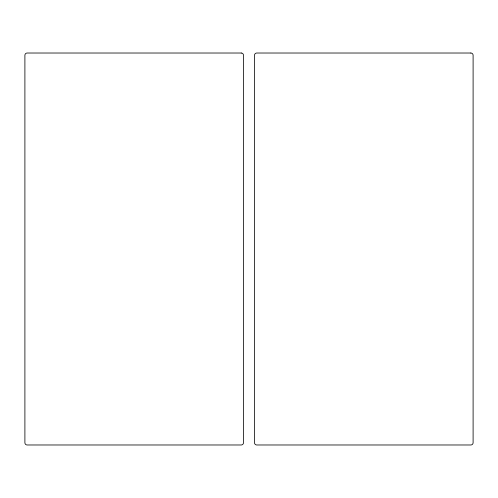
<?xml version="1.0" encoding="UTF-8"?>
<svg xmlns="http://www.w3.org/2000/svg" width="498" height="498" viewBox="0 0 498 498"><rect width="100%" height="100%" fill="white"/><g stroke="black" fill="none" stroke-linecap="round" stroke-linejoin="round"><path stroke-width="0.75" d="M241.237 53.018L27.16 53.018A2.26 2.26 0 0 0 24.9 55.278L24.9 442.722A2.26 2.26 0 0 0 27.16 444.982L241.237 444.982A2.26 2.26 0 0 0 243.497 442.722L243.497 55.278A2.26 2.26 0 0 0 241.237 53.018M470.84 53.018L256.763 53.018A2.26 2.26 0 0 0 254.503 55.278L254.503 442.722A2.26 2.26 0 0 0 256.763 444.982L470.84 444.982A2.26 2.26 0 0 0 473.1 442.722L473.1 55.278A2.26 2.26 0 0 0 470.84 53.018"/></g></svg>
